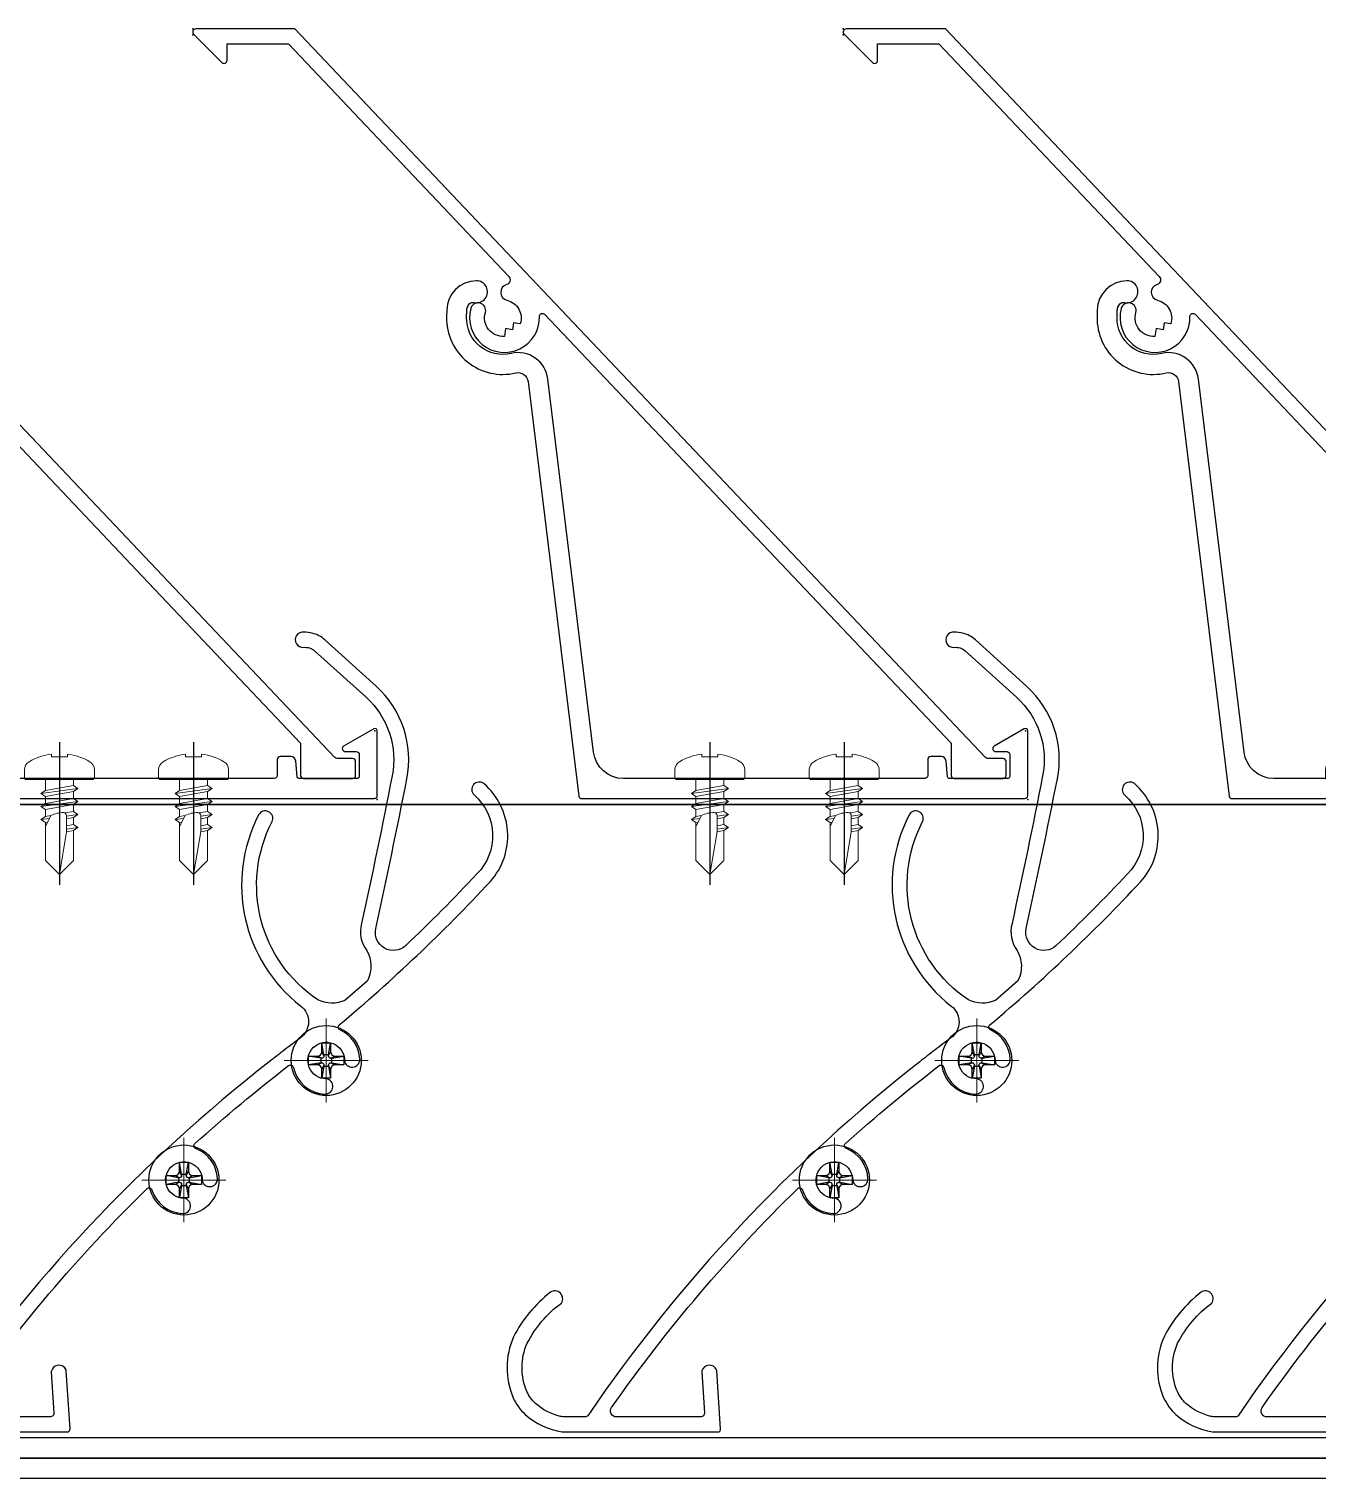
# Model space of a CAD drawing. Header units: millimetres. Extents: x -1379 to 1385823, y -4884429 to 548763.
# Drawn here: x 403064.5 to 403193.2, y -2330122.2 to -2329977.4 of the extents above; entities that cross this region are included whole.
import ezdxf

# ---------------------------------------------------------------- set-up
doc = ezdxf.new("R2010")
doc.units = ezdxf.units.MM
doc.set_wipeout_variables(frame=1)
doc.linetypes.add('CENTER', pattern=[50.800000000000004, 31.75, -6.35, 6.35, -6.35])
for name, color, linetype in [('010 - ASPG_ACCESSORIES_MAIN_COLOR_1', 7, 'Continuous'), ('010 - ASPG_EXTR_DEF_SUB', 7, 'Continuous'), ('010 - ASPG_EXTR_MAIN_COLOR_2', 7, 'Continuous'), ('010 - ASPG_FRAMING_MAIN_COLOR_2', 7, 'Continuous'), ('010 - ASPG_FRAMING_SUB_COLOR_2', 7, 'Continuous'), ('010 - ASPG_FRAMING_WIPEOUT_', 7, 'Continuous'), ('BOLT & SCREW', 7, 'Continuous'), ('Center Line', 7, 'CENTER')]:
    doc.layers.add(name, color=color, linetype=linetype)
doc.layers.add('12-GRID', color=7, linetype='CENTER', lineweight=13)
doc.layers.add('SCREW', color=7, linetype='Continuous', lineweight=5)

# ---------------------------------------------------------------- blocks, each defined once
blk = doc.blocks.new('PZG35-9D5')
at = {"layer": 'Center Line', "color": 7}
blk.add_line((1.4210854715202e-14, 3.733653355866409), (1.4210854715202e-14, -10.53404386090006), dxfattribs=at)
at = {"layer": 'SCREW', "color": 7}
for p, q in [((-1.399999999999963, 2.842170943040401e-14), (-1.399999999999963, -1.090192378864657)), ((1.399999999999991, 0), (1.399999999999991, -0.5901923788647139)), ((-1.850000000000009, -1.399999999999977), (1.850000000000037, -0.8999999999999773)), ((-1.850000000000009, -1.399999999999977), (-1.399999999999963, -1.090192378864685)), ((-1.850000000000009, -1.399999999999977), (-1.399999999999963, -1.709807621135297)), ((-1.399999999999963, -1.090192378864685), (1.399999999999991, -0.5901923788646855)), ((-1.399999999999963, -1.709807621135297), (1.399999999999991, -1.209807621135297)), ((1.850000000000037, -0.8999999999999773), (1.399999999999991, -0.5901923788646855)), ((1.850000000000037, -0.8999999999999773), (1.399999999999991, -1.209807621135297)), ((1.399999999999991, -1.209807621135269), (1.399999999999991, -1.890192378864725)), ((-1.850000000000009, -2.699999999999989), (1.850000000000037, -2.199999999999989)), ((-1.850000000000009, -2.699999999999989), (-1.399999999999963, -2.390192378864697)), ((-1.850000000000009, -2.699999999999989), (-1.399999999999963, -3.009807621135309)), ((-1.399999999999963, -1.709807621135269), (-1.399999999999963, -2.390192378864697)), ((-1.399999999999963, -2.390192378864697), (1.399999999999991, -1.890192378864697)), ((-1.399999999999963, -3.009807621135309), (1.399999999999991, -2.509807621135309)), ((1.850000000000037, -2.199999999999989), (1.399999999999991, -1.890192378864697)), ((1.850000000000037, -2.199999999999989), (1.399999999999991, -2.509807621135309)), ((1.399999999999991, -2.50980762113528), (1.399999999999991, -3.190192378864708)), ((-1.850000000000009, -4), (-1.399999999999963, -3.690192378864708)), ((-1.850000000000009, -4), (-0.9911470940920566, -3.883938796498938)), ((-1.850000000000009, -4), (-1.399999999999963, -4.30980762113532)), ((-1.399999999999963, -3.009807621135309), (-1.399999999999963, -3.690192378864708)), ((-1.399999999999963, -3.690192378864708), (-0.8446989986695002, -3.591031485769975)), ((-1.399999999999963, -4.30980762113532), (-1.184865735341859, -4.271390788160659)), ((-1.399999999999963, -4.309807621135349), (-1.399999999999963, -8.099999999999966)), ((0.5619885887190463, -3.339837273736322), (1.399999999999991, -3.190192378864708)), ((0.7141825614195483, -3.653488843051434), (1.850000000000037, -3.5)), ((0.7141825614195483, -3.932275020881832), (1.399999999999991, -3.80980762113532)), ((1.850000000000037, -3.5), (1.399999999999991, -3.190192378864708)), ((1.850000000000037, -3.5), (1.399999999999991, -3.80980762113532)), ((1.399999999999991, -3.809807621135349), (1.399999999999991, -4.490192378864691)), ((0.7141825614195483, -4.612659778611231), (1.399999999999991, -4.49019237886472)), ((0.7141825614195483, -4.953488843051389), (1.850000000000037, -4.800000000000011)), ((0.7141825614195483, -5.232275020881843), (1.399999999999991, -5.109807621135332)), ((1.850000000000037, -4.800000000000011), (1.399999999999991, -4.49019237886472)), ((1.850000000000037, -4.800000000000011), (1.399999999999991, -5.109807621135332)), ((1.399999999999991, -5.109807621135332), (1.399999999999991, -8.099999999999966)), ((1.4210854715202e-14, -9.5), (-1.399999999999963, -8.099999999999966)), ((1.4210854715202e-14, -9.5), (1.399999999999991, -8.099999999999966))]:
    blk.add_line(p, q, dxfattribs=at)
blk.add_lwpolyline([(1.4210854715202e-14, -9.5), (0.7141825614195483, -5.232275020881843), (0.7141825614195483, -3.600899293750615, 0.4176573264866609), (0.4106596181599826, -3.300919979679151, 0.1081021898226624), (-0.8446989986694433, -3.591031485769975), (-1.399999999999991, -4.701675652739141)], format="xyb", dxfattribs=at)
blk = doc.blocks.new('*U3139')
at = {"layer": 'SCREW', "color": 7}
blk.add_lwpolyline([(3.026373332565058, 1.780836269555209, 0.09905967801670053), (0.7999999999999687, 2.546427498927414), (0.7999999999999687, 2.274284095813357), (-0.800000000000054, 2.274284095813357), (-0.800000000000054, 2.546427498927414, 0.09905967801670058), (-3.026373332565143, 1.780836269555209, 0.2665876613401604), (-3.500000000000043, 0.9556546004010897), (-3.500000000000043, 0.1999999999999886, 0.4142135623730938), (-3.300000000000054, 0), (3.299999999999997, 0, 0.4142135623731049), (3.499999999999986, 0.1999999999999886), (3.499999999999957, 0.9556546004010897, 0.2665876613401604)], format="xyb", close=True, dxfattribs=at)
blk.add_blockref('PZG35-9D5', (-1.4210854715202e-14, 0), dxfattribs=at)
blk = doc.blocks.new('*U3144')
at = {"color": 7}
blk.add_point((0, 0), dxfattribs=at)
at = {"layer": '010 - ASPG_ACCESSORIES_MAIN_COLOR_1', "color": 7}
blk.add_lwpolyline([(-39.69999999902211, -0.5999999995172398, 0.4142135623731156), (-39.99999999883585, -0.8999999995638059), (-39.99999999883585, -7.366962144914214, 0.5773502691897371), (-39.65044321701862, -7.568778847059366), (-36.64260295056738, -5.832201459393036, 0.7673269879794871), (-36.78520590183325, -5.299999999645297), (-37.89999999874271, -5.299999999645297, -0.4142135623735732), (-38.19999999902211, -4.999999999656938), (-38.19999999902211, -2.799999999587089, -0.4142135623730951), (-37.99999999883585, -2.59999999951724), (-32.18326623388566, -2.59999999951724, -0.3888787318530097), (-31.98402729420923, -2.782568851142787), (-31.8474567013327, -4.343577870872468, 0.3888787318530089), (-31.34935935237445, -4.799999999528882), (-30.29999999911524, -4.799999999528882, 0.4142135623732408), (-29.99999999883585, -4.499999999540523), (-29.99999999883585, -2.899999999505599, -0.4142135623731785), (-29.69999999902211, -2.59999999951724), (0.4107479506637901, -2.59999999951724, -0.3789692262628873), (3.38851808081381, -5.235465979035143), (7.952927200356498, -42.5207682372482, 0.4465929586642906), (11.6177961837966, -45.07649022702281, -0.4898018444424612), (16.07846395508386, -48.68238816667036), (16.06490363762714, -49.36225294566866, -0.1824796859550777), (15.80227640201338, -50.01801436272836, -0.2679491924113072), (15.32539491611533, -50.16829426406803, 1.122114645179816), (15.09990952932276, -52.3421093734276, 0.4050039718497206), (18.0645059288945, -49.40213623346681), (18.07806624681689, -48.72227145435209, 0.4898054953707174), (11.15966573380865, -43.12966807454978, -0.4465970485362636), (9.938031048281118, -42.27776159492242), (4.866356541635469, -0.8481197821154633, 0.3641755342157969), (4.570876519894227, -0.5999999995172398)], format="xyb", close=True, dxfattribs=at)
at = {"layer": '010 - ASPG_EXTR_DEF_SUB', "color": 7}
for p in [(-39.99999999883585, -0.4999999995172402), (43.44495566345738, -76.89999999944341), (43.44495566345738, -77.49999999954052)]:
    blk.add_point(p, dxfattribs=at)
at = {"layer": '010 - ASPG_EXTR_MAIN_COLOR_2', "color": 7}
blk.add_lwpolyline([(11.37409105408005, -48.15170148877115), (11.47245816211216, -47.43577758665815), (12.17779493960552, -47.55667202338264), (12.29266474000178, -46.78670596401826, -0.5355375090189683), (14.1918134491425, -49.16870282323253, 0.9915718169393263), (15.66379558271728, -49.57599316951273, 1.157025413028558), (8.792231505503878, -48.77291728999153, -0.6885576205791355), (8.274611146422103, -48.98797988444021), (-17.14292736421339, -22.16859813180672), (-32.34153279638849, -6.131750148785431), (-32.34153279638849, -2.899999981694054, 0.4143115081626392), (-32.64163311407901, -2.59999999951724), (-37.54163311352022, -2.59999999951724, 0.4141156188887998), (-37.84153278893791, -2.899999981635847), (-37.84153278893791, -4.299999988411218, 0.4142135623731781), (-37.54153279098682, -4.599999986478724), (-35.98884801496752, -4.599999986478724, -0.205894629290155), (-35.77110154624097, -4.693635078269653), (33.22969053988345, -77.49999999954052), (43.14495566324331, -77.49999999954052, 0.6681786376628355), (43.35708769806661, -76.98786796536915), (40.5215537941549, -74.1523340573247, 0.6681786381757795), (40.00942175951786, -74.36446609156592), (40.00942175951786, -75.99999999802712), (33.87471885257401, -75.99999999802712), (11.86384030175395, -52.7751643466243, -0.5583539238224016), (12.08261241135187, -51.95244935475676, 0.7662751832817146), (12.03674733010121, -50.39291741001107, -0.4385828234445206), (10.70630855322815, -48.05207626283555)], format="xyb", close=True, dxfattribs=at)
at = {"layer": 'SCREW', "color": 7, "rotation": 180}
for p in [(-21.64901723782532, -2.499999999924694), (-8.237076249206439, -2.499999999924694)]:
    blk.add_blockref('*U3139', p, dxfattribs=at)
blk = doc.blocks.new('*U1024')
at = {"color": 7}
blk.add_wipeout([(1340.0000000029759, 4.0000000013967565), (60.00000000297587, 4.000000000000227), (60.00000000297587, 69.30000000000041), (1340.0000000029759, 69.30000000139694)], dxfattribs=at).dxf.layer = '010 - ASPG_FRAMING_WIPEOUT_'
at = {"layer": '010 - ASPG_FRAMING_MAIN_COLOR_2', "color": 7}
blk.add_lwpolyline([(1310.00000000414, 69.30000000139653), (90.00000000181171, 69.3), (90.00000000181171, 6), (1310.00000000414, 6.000000001396515)], close=True, dxfattribs=at)
at = {"layer": '010 - ASPG_FRAMING_SUB_COLOR_2', "color": 7}
for points in [[(1340.000000002976, 4.000000001396515), (60.00000000297587, 4), (60.00000000297587, 69.3), (1340.000000002976, 69.30000000139653)], [(60.00000000297587, 2.000000000715772), (60.00000000297587, 4), (1340.000000002976, 4.000000001396515), (1340.000000002976, 2.000000002112287)]]:
    blk.add_lwpolyline(points, close=True, dxfattribs=at)
at = {"color": 7, "xscale": -1, "rotation": 180}
for p in [(1079.972893164377, 69.3), (1144.972893164377, 69.3), (1209.972893164377, 69.3)]:
    blk.add_blockref('*U3144', p, dxfattribs=at)
blk = doc.blocks.new('C-1-IV01_REV00_20260605-140059_LOPF_ASPG')
at = {"color": 7, "xscale": -1}
blk.add_blockref('*U1024', (1665, -960), dxfattribs=at)
blk = doc.blocks.new('*U3138')
at = {"layer": '12-GRID', "color": 7, "linetype": 'CENTER'}
for p, q in [((5.684341886080801e-14, -6.200000000000029), (5.684341886080801e-14, 2.200000000000029)), ((-4.199999999999973, -2), (4.200000000000085, -2))]:
    blk.add_line(p, q, dxfattribs=at)
at = {"layer": 'BOLT & SCREW', "color": 7}
for p, q in [((-0.2288719817826677, -1.446462371730204), (-0.4418749999998197, -0.2325000000002947)), ((-0.2288719817826677, -1.542256036434869), (-0.4418749999998197, -1.116250000000048)), ((0.2288719817822642, -1.446462371730562), (0.4418749999996946, -0.2324999999999764)), ((0.2288719817822642, -1.542256036434869), (0.4418749999996946, -1.116250000000048)), ((-0.553537628269381, -1.771128018217196), (-1.767499999999847, -1.558125000000442)), ((-0.553537628269381, -2.228871981782805), (-1.767500000000483, -2.441875000000354)), ((-0.4577439635652332, -1.771128018217196), (-0.8837500000000146, -1.558125000000442)), ((-0.4577439635652332, -2.228871981782805), (-0.8837500000000146, -2.441875000000354)), ((-0.2288719817826677, -2.457743963565131), (-0.4418749999998197, -2.883750000000271)), ((-0.2288719817821107, -2.553537628269438), (-0.4418749999998197, -3.767500000000023)), ((0.4418749999996946, -2.883750000000271), (0.2288719817829008, -2.457743963565131)), ((0.2288719817829008, -2.553537628269438), (0.4418749999999732, -3.767500000000023)), ((0.4577439635647103, -1.771128018217196), (0.8837499999994917, -1.558125000000442)), ((0.4577439635647103, -2.228871981782805), (0.8837500000001283, -2.441874999999877)), ((0.5535376282692559, -1.771128018217196), (1.767500000000001, -1.558125000000124)), ((0.5535376282692559, -2.228871981782805), (1.767500000000001, -2.441874999999877))]:
    blk.add_line(p, q, dxfattribs=at)
for points in [[(-1.767500000000006, -1.558125000000442), (-0.8837500000001342, -1.558125000000442, 0.4142135623730394), (-0.4418749999998197, -1.116250000000048), (-0.4418749999998197, -0.2325000000002947), (0.4418749999996946, -0.2324999999999764), (0.4418749999996946, -1.116250000000048, 0.4142135623731505), (0.8837500000000089, -1.558125000000442), (1.76750000000012, -1.558125000000124), (1.76750000000012, -2.441874999999877), (0.8837500000000089, -2.441874999999877, 0.414213562373095), (0.4418749999996946, -2.883750000000271), (0.4418749999999732, -3.767500000000023), (-0.4418749999998197, -3.767500000000023), (-0.4418749999998197, -2.883750000000271, 0.4142135623730397), (-0.8837500000001342, -2.441875000000354), (-1.767500000000483, -2.441875000000354)], [(0.2288719817829008, -2.457743963565131, -0.414213562373095), (0.4577439635645909, -2.228871981782805), (0.5535376282692559, -2.228871981782805), (0.5535376282692559, -1.771128018217196), (0.4577439635645909, -1.771128018217196, -0.4142135623730951), (0.228871981782105, -1.542256036434869), (0.228871981782105, -1.446462371730562), (-0.2288719817826677, -1.446462371730204), (-0.2288719817826677, -1.542256036434869, -0.4142135623730951), (-0.4577439635649944, -1.771128018217196), (-0.553537628269381, -1.771128018217196), (-0.553537628269381, -2.228871981782805), (-0.4577439635649944, -2.228871981782805, -0.4142135623730951), (-0.2288719817826677, -2.457743963565131), (-0.2288719817822698, -2.553537628269438), (0.2288719817829008, -2.553537628269438)]]:
    blk.add_lwpolyline(points, format="xyb", close=True, dxfattribs=at)
blk.add_circle((5.684341886080801e-14, -2), 3.5, dxfattribs=at)
blk = doc.blocks.new('*U3023')
at = {"layer": '010 - ASPG_EXTR_DEF_SUB', "color": 7}
for p in [(975, -1.877964450613945e-10), (1040, -2.003162080654874e-10)]:
    blk.add_point(p, dxfattribs=at)
at = {"layer": '010 - ASPG_EXTR_MAIN_COLOR_2', "color": 7}
for points in [[(942.4679041211493, 68.567140371247), (950.8611929877661, 68.56714037130521, -0.6073848710044985), (951.3521102210507, 67.62217621307289, -0.04582868044492008), (932.7838222887367, 45.76076047349423, -0.5604921351226578)], [(920.561955856625, 33.06505110446531, 0.07704788012868193), (953.7415275620297, 68.43644483812321, -0.2476739044870795), (953.9891886156984, 68.567140371247), (955.9840893819928, 68.567140371247, -0.04413111325910057), (956.4728248161264, 68.50458020216254, -0.1258462906385483), (958.9636769010685, 67.20642238185908, -0.09885145914925667), (959.8173400671221, 66.03380806522844, -0.2058282691334744), (959.7936664214358, 61.20460651104739, -0.1151163694662807), (956.3683241284452, 57.18072180560492, 0.822373071447778), (957.4550462905318, 56.10392398619959, 0.109184526549196), (961.1486009340733, 60.55948756873775, 0.2083234795678962), (961.1894268463366, 66.64026457490334, 0.1005277992320483), (959.9723091390915, 68.31671042164024, 0.1451157280627245), (956.2923091310076, 70.06714037130521), (940.7587749278173, 70.06714037130521, 0.4336592857269459)], [(1081.352110221051, 67.62217621304785, -0.04582868044492008), (1062.783822288737, 45.76076047346919, -0.5604921351226578), (1062.287505356129, 45.88571992112315, 0.3178599151680848), (1059.211911419872, 48.23749049505909, 0.9532878111822051), (1059.082072678953, 46.71593409547108, -2.423003988231831), (1057.258069522213, 44.89173717526478, 0.9523147976297285), (1055.736344682053, 44.76348824825595, 0.3008214087947553), (1057.889874737244, 41.75529025422634, -0.5604921351218277), (1057.983518406749, 41.25212405485559, -0.01942473842078824), (1048.623925091699, 33.46052617035798, -0.5525007933269362), (1048.147498584818, 33.63667257965767, 0.3444609008774969), (1044.989498805255, 36.29767865976078, 0.9520149233436535), (1044.86157765612, 34.77593409546876, -2.42318646531747), (1043.037574998569, 32.95193143756819, 0.9520149233867892), (1041.515830433927, 32.82401028872459, 0.2853998218446234), (1043.493024077732, 29.88851448256514, -0.5533776808031501), (1043.562908510212, 29.38496566235312, 0.03067395406819984), (1028.463012880646, 15.05729964535908, 0.4171002255848137), (1029.114368729759, 5.272964204985101, 0.9355530918984264), (1030.096664154902, 6.406584819520276, -0.4344100119147308), (1029.803354519885, 14.29476617466185, -0.01499848524836865), (1036.920564806089, 21.45455419170662, -0.7383485292466446), (1039.917139344383, 19.76412730294737, 0.004917316774645771), (1036.806699985173, 4.80386410621918, 0.2636109069979271), (1039.880209933501, -4.460317215209443), (1044.995733695105, -9.084236265069421, 0.1258843890439943), (1046.267761250492, -9.753782964395441, 0.04427494949630078), (1047.089544059709, -9.866966023193754, 1.107654826573523), (1047.125459210947, -8.331805701742496, -0.2155958426847688), (1046.023226659279, -7.9910254170793), (1040.886052070651, -3.347536196434021, -0.2636109069978752), (1038.278225447517, 4.512981288400397, -0.004854851929905817), (1041.34138361644, 19.25507699980858, 0.2339601468136614), (1040.815442486666, 21.95487343802574, -0.2408104543272742), (1040.710313410033, 24.90310810666756, -0.1041570884704408), (1040.784604869317, 25.00194829798761), (1042.99301963998, 26.93374890843165, -0.2290212912668875), (1045.700679264031, 26.88725557006887, -0.3817208427142056), (1050.273619593587, 9.069098417388659, 0.9773819303748196), (1051.620311295614, 8.407760736215778, 0.3611050424324235), (1047.408162182663, 27.503275625382, -0.4961260631527202), (1047.442922529299, 30.68812541725106, 0.003188108562510474), (1049.055809630081, 31.9020052739977, -0.00282652430436861), (1050.561955856625, 33.06505110444027, 0.07704788012868193), (1083.74152756203, 68.43644483809817, -0.2476739044870795)], [(1086.292309131008, 70.06714037128017), (1070.758774927817, 70.06714037128017, 0.4336592857269459), (1070.459426756948, 69.74737493493353), (1070.841377865057, 63.96271307484471, 0.0820690263538202), (1070.86365129333, 63.8674585701408, 0.7206537881255028), (1072.329086504877, 63.97254170020801, 0.07922428198988747), (1072.337783531286, 64.06661670506924), (1072.068773226347, 68.14078645615132, -0.4336592857264138), (1072.467904121149, 68.56714037122197), (1080.861192987766, 68.56714037128017, -0.6073848710044985)]]:
    blk.add_lwpolyline(points, format="xyb", dxfattribs=at)
blk.add_lwpolyline([(1005.758774927817, 70.0671403712927, 0.4336592857269459), (1005.459426756948, 69.74737493494605), (1005.841377865057, 63.96271307485723, 0.0820690263538202), (1005.86365129333, 63.86745857015332, 0.7206537881255028), (1007.329086504877, 63.97254170022053, 0.07922428198988747), (1007.337783531286, 64.06661670508176), (1007.068773226347, 68.14078645616384, -0.4336592857264138), (1007.467904121149, 68.56714037123449), (1015.861192987766, 68.5671403712927, -0.6073848710044985), (1016.352110221051, 67.62217621306037, -0.04582868044492008), (997.7838222887367, 45.76076047348171, -0.5604921351226578), (997.2875053561293, 45.88571992113567, 0.3178599151680848), (994.2119114198722, 48.23749049507161, 0.9532878111822051), (994.0820726789534, 46.7159340954836, -2.423003988231831), (992.2580695222132, 44.8917371752773, 0.9523147976297285), (990.7363446820527, 44.76348824826847, 0.3008214087947553), (992.8898747372441, 41.75529025423886, -0.5604921351218277), (992.9835184067488, 41.2521240548681, -0.01942473842078824), (983.6239250916988, 33.4605261703705, -0.5525007933269362), (983.1474985848181, 33.63667257967019, 0.3444609008774969), (979.9894988052547, 36.2976786597733, 0.9520149233436535), (979.8615776561201, 34.77593409548128, -2.42318646531747), (978.0375749985687, 32.95193143758071, 0.9520149233867892), (976.5158304339275, 32.82401028873711, 0.2853998218446234), (978.4930240777321, 29.88851448257766, -0.5533776808031501), (978.5629085102119, 29.38496566236564, 0.03067395406819984), (963.4630128806457, 15.0572996453716, 0.4171002255848137), (964.114368729759, 5.272964204997621, 0.9355530918984264), (965.0966641549021, 6.406584819532796, -0.4344100119147308), (964.803354519885, 14.29476617467436, -0.01499848524836865), (971.9205648060888, 21.45455419171914, -0.7383485292466446), (974.917139344383, 19.76412730295989, 0.004917316774645771), (971.8066999851726, 4.8038641062317, 0.2636109069979271), (974.8802099335007, -4.460317215196923), (979.9957336951047, -9.084236265056902, 0.1258843890439943), (981.2677612504922, -9.753782964382921, 0.04427494949630078), (982.0895440597087, -9.866966023181234, 1.107654826573523), (982.1254592109472, -8.331805701729976, -0.2155958426847688), (981.0232266592793, -7.99102541706678), (975.8860520706512, -3.347536196421501, -0.2636109069978752), (973.2782254475169, 4.512981288412917, -0.004854851929905817), (976.34138361644, 19.2550769998211, 0.2339601468136614), (975.8154424866661, 21.95487343803826, -0.2408104543272742), (975.7103134100325, 24.90310810668008, -0.1041570884704408), (975.7846048693173, 25.00194829800013), (977.99301963998, 26.93374890844417, -0.2290212912668875), (980.7006792640314, 26.88725557008139, -0.3817208427142056), (985.2736195935868, 9.069098417401179, 0.9773819303748196), (986.6203112956136, 8.407760736228298, 0.3611050424324235), (982.4081621826626, 27.50327562539452, -0.4961260631527202), (982.4429225292988, 30.68812541726358, 0.003188108562510474), (984.0558096300811, 31.90200527401022, -0.00282652430436861), (985.561955856625, 33.06505110445279, 0.07704788012868193), (1018.74152756203, 68.43644483811069, -0.2476739044870795), (1018.989188615698, 68.56714037123449), (1020.984089381993, 68.56714037123449, -0.04413111325910057), (1021.472824816126, 68.50458020215002, -0.1258462906385483), (1023.963676901069, 67.20642238184656, -0.09885145914925667), (1024.817340067122, 66.03380806521592, -0.2058282691334744), (1024.793666421436, 61.20460651103487, -0.1151163694662807), (1021.368324128445, 57.1807218055924, 0.822373071447778), (1022.455046290532, 56.10392398618707, 0.109184526549196), (1026.148600934073, 60.55948756872523, 0.2083234795678962), (1026.189426846337, 66.64026457489082, 0.1005277992320483), (1024.972309139092, 68.31671042162772, 0.1451157280627245), (1021.292309131008, 70.0671403712927)], format="xyb", close=True, dxfattribs=at)
at = {"color": 7, "rotation": 179.999999999989}
for p in [(994.0868637450039, 42.88714037124147), (1059.086863745004, 42.88714037122895), (979.8663687226363, 30.94714037123914), (1044.866368722636, 30.94714037122662)]:
    blk.add_blockref('*U3138', p, dxfattribs=at)

msp = doc.modelspace()

# ---------------------------------------------------------------- block references
at = {"color": 7}
msp.add_blockref('C-1-IV01_REV00_20260605-140059_LOPF_ASPG', (402604.3046021664, -2329164.177214643), dxfattribs=at)

# ---------------------------------------------------------------- next in the draw order: block references
at = {"color": 7, "rotation": 180}
msp.add_blockref('*U3023', (404139.0986711463, -2330047.510252498), dxfattribs=at)

doc.saveas('drawing.dxf')
